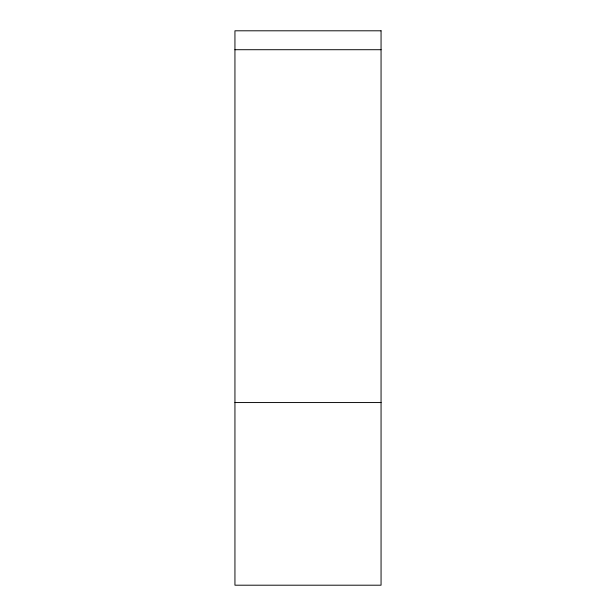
<?xml version="1.0" encoding="UTF-8"?>
<svg xmlns="http://www.w3.org/2000/svg" width="616" height="616" viewBox="0 0 616 616"><rect width="100%" height="100%" fill="white"/><g stroke="black" fill="none" stroke-linecap="round" stroke-linejoin="round"><path stroke-width="0.92" d="M234.942 49.711L381.058 49.711M234.942 402.556L381.058 402.556M381.058 30.8L234.942 30.8L234.942 585.2L381.058 585.2L381.058 30.8"/></g></svg>
